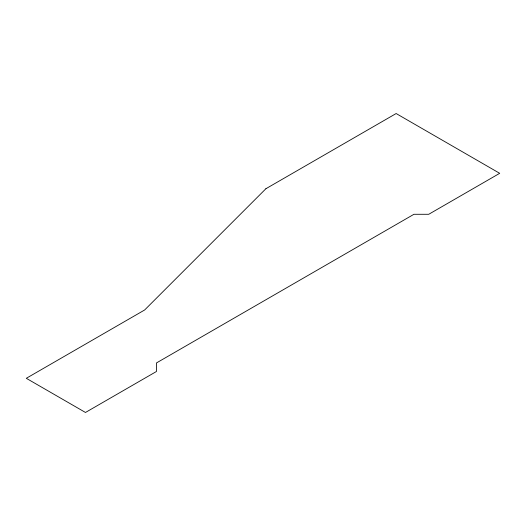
<?xml version="1.0" encoding="UTF-8"?>
<svg xmlns="http://www.w3.org/2000/svg" width="526" height="526" viewBox="0 0 526 526"><rect width="100%" height="100%" fill="white"/><g stroke="black" fill="none" stroke-linecap="round" stroke-linejoin="round"><path stroke-width="0.79" d="M265.9 188.722L144.65 309.978L26.3 378.306L85.475 412.469L156.432 371.501L156.432 362.96L413.949 214.286L428.743 214.286L499.7 173.317L396.144 113.531L265.9 188.722"/></g></svg>
